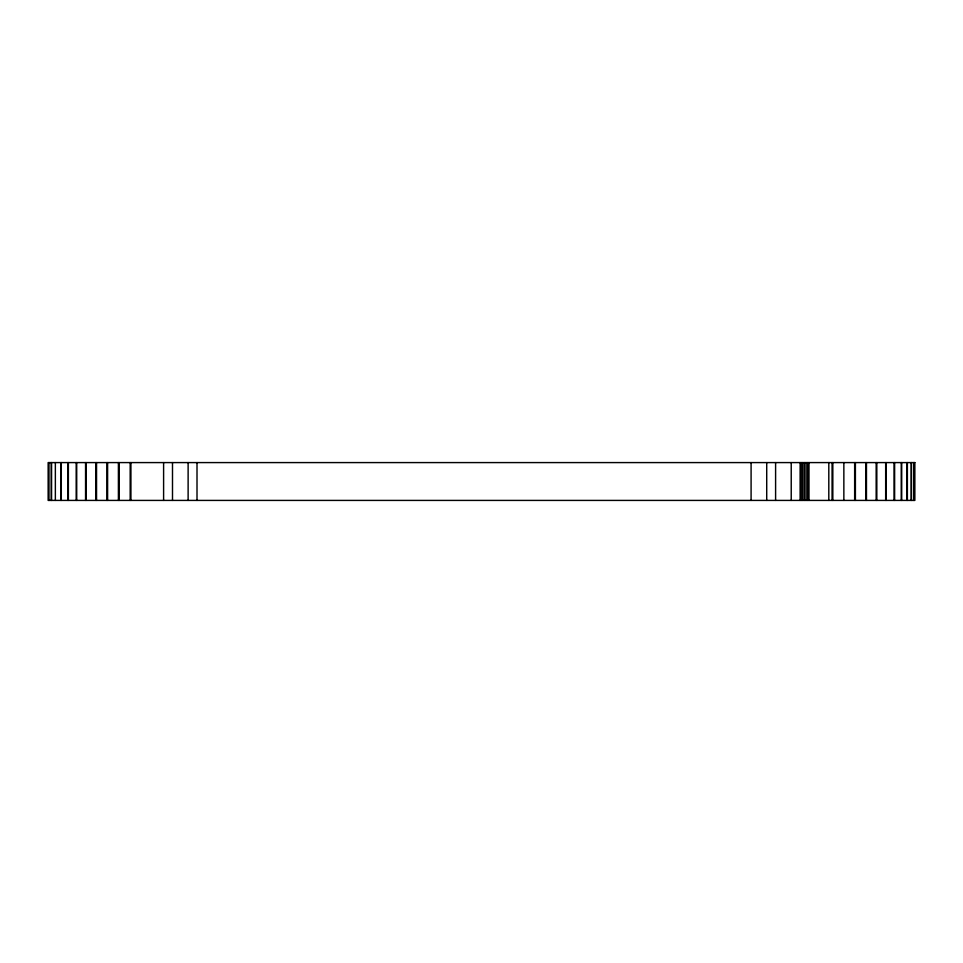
<?xml version="1.0" encoding="UTF-8"?>
<svg xmlns="http://www.w3.org/2000/svg" width="963" height="963" viewBox="0 0 963 963"><rect width="100%" height="100%" fill="white"/><g stroke="black" fill="none" stroke-linecap="round" stroke-linejoin="round"><path stroke-width="1.44" d="M914.007 462.589L914.007 500.411M913.851 462.589L913.851 500.411M911.492 462.589L911.492 500.411M911.227 462.589L911.227 500.411M907.375 462.589L907.375 500.411M907.002 462.589L907.002 500.411M901.705 462.589L901.705 500.411M901.26 462.589L901.26 500.411M894.627 462.589L894.627 500.411M894.097 462.589L894.097 500.411M886.285 462.589L886.285 500.411M885.671 462.589L885.671 500.411M876.824 462.589L876.824 500.411M876.161 462.589L876.161 500.411M866.459 462.589L866.459 500.411M865.749 462.589L865.749 500.411M855.397 462.589L855.397 500.411M854.65 462.589L854.65 500.411M843.853 462.589L843.853 500.411M832.826 462.589L832.826 500.411M832.08 462.589L832.08 500.411M828.806 462.589L828.806 500.411M808.992 462.589L808.992 500.411M807.608 462.589L807.608 500.411M806.031 462.589L806.031 500.411M804.358 462.589L804.358 500.411M802.721 462.589L802.721 500.411M801.252 462.589L801.252 500.411M800.121 462.589L800.121 500.411M791.225 462.589L791.225 500.411M775.6 462.589L775.6 500.411M766.717 462.589L766.717 500.411M751.092 462.589L751.092 500.411M197.006 462.589L197.006 500.411M188.122 462.589L188.122 500.411M172.497 462.589L172.497 500.411M163.602 462.589L163.602 500.411M130.92 462.589L130.92 500.411M130.174 462.589L130.174 500.411M119.147 462.589L119.147 500.411M118.401 462.589L118.401 500.411M107.603 462.589L107.603 500.411M106.893 462.589L106.893 500.411M96.541 462.589L96.541 500.411M95.879 462.589L95.879 500.411M86.176 462.589L86.176 500.411M85.563 462.589L85.563 500.411M76.715 462.589L76.715 500.411M76.185 462.589L76.185 500.411M68.373 462.589L68.373 500.411M67.916 462.589L67.916 500.411M61.295 462.589L61.295 500.411M60.922 462.589L60.922 500.411M55.36 462.589L55.36 500.411M51.508 462.589L51.508 500.411M51.34 462.589L51.34 500.411M48.993 462.589L48.993 500.411M914.85 462.589L48.15 462.589L48.15 500.411L914.85 500.411L914.85 462.589"/></g></svg>
